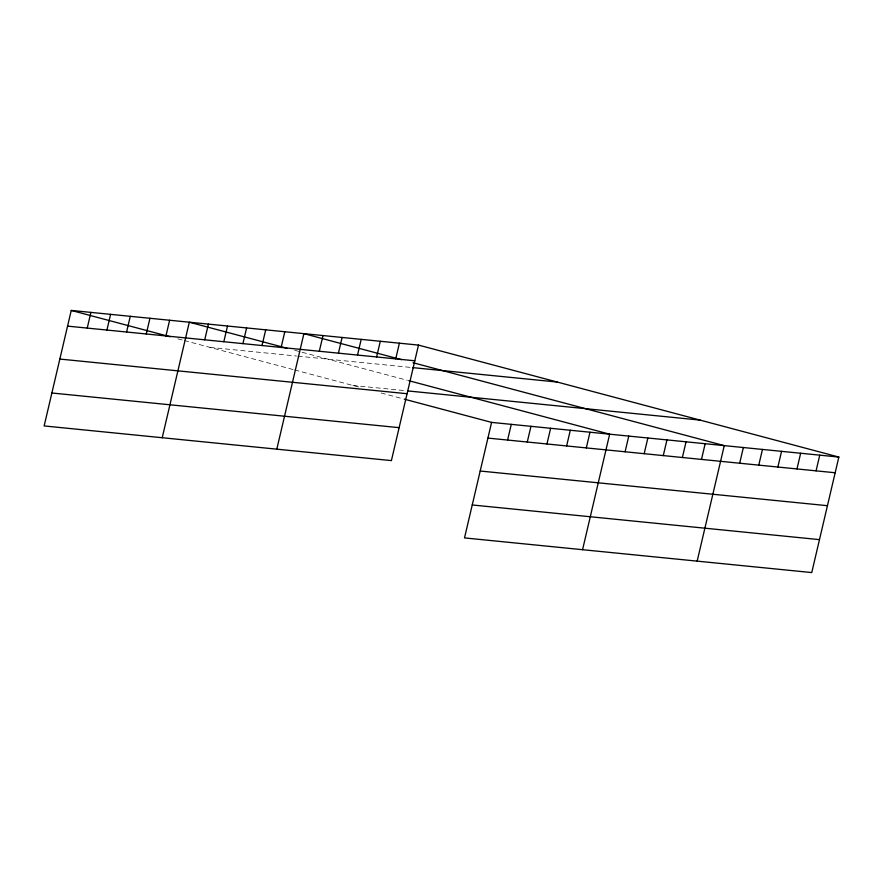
<?xml version="1.0" encoding="UTF-8"?>
<svg xmlns="http://www.w3.org/2000/svg" width="883" height="883" viewBox="0 0 883 883"><rect width="100%" height="100%" fill="white"/><g stroke="black" fill="none" stroke-linecap="round" stroke-linejoin="round"><path stroke-width="0.66" stroke-dasharray="4.42 3.31" d="M209.955 347.383L296.545 356.026M297.858 356.158L411.246 367.471M352.88 385.452L406.666 390.816M294.635 350.275L407.427 380.319M177.847 338.829L182.991 340.198M184.271 340.54L293.333 369.591M294.657 369.944L360.584 387.505M381.136 392.979L402.979 398.796"/><path stroke-width="1.32" d="M418.487 345.087L71.247 310.43L44.15 425.937L391.401 460.606L418.487 345.087L838.85 457.063L811.753 572.57L464.513 537.913L491.599 422.394L838.85 457.063M87.24 328.09L90.916 312.394M106.92 330.054L110.596 314.359M126.589 332.019L130.276 316.324M146.269 333.973L149.955 318.288M165.949 335.937L169.624 320.253M162.218 437.725L189.304 322.218L286.92 348.222M204.724 339.812L208.41 324.116M223.829 341.721L227.505 326.026M242.924 343.63L246.6 327.935M262.019 345.529L265.706 329.845M281.125 347.438L284.801 331.743M276.809 449.16L303.895 333.653L401.511 359.657M319.315 351.257L323.001 335.562M338.421 353.156L342.096 337.472M357.516 355.065L361.191 339.37M376.611 356.975L380.297 341.279M395.716 358.873L399.392 343.189M507.593 440.054L511.279 424.359M527.272 442.019L530.959 426.323M546.952 443.983L550.628 428.288M566.632 445.948L570.308 430.253M586.312 447.913L589.987 432.217M582.57 549.69L609.667 434.182L408.752 380.672M625.087 451.787L628.762 436.092M644.182 453.685L647.868 438.001M663.276 455.595L666.963 439.9M682.382 457.504L686.058 441.809M701.477 459.414L705.164 443.719M697.162 561.135L724.259 445.628L413.078 362.736M739.678 463.222L743.354 447.526M758.773 465.131L762.459 449.436M777.879 467.03L781.554 451.345M796.974 468.939L800.649 453.255M816.069 470.849L819.755 455.153M67.561 326.125L414.811 360.783M412.604 367.604L557.206 382.041M407.979 390.948L700.131 420.109M59.834 359.061L407.085 393.719M51.876 393.001L399.127 427.659M487.924 438.089L835.175 472.758M480.197 471.025L827.448 505.694M472.239 504.966L819.479 539.634M71.247 310.43L170.143 336.776M404.259 399.138L491.599 422.394"/></g></svg>
